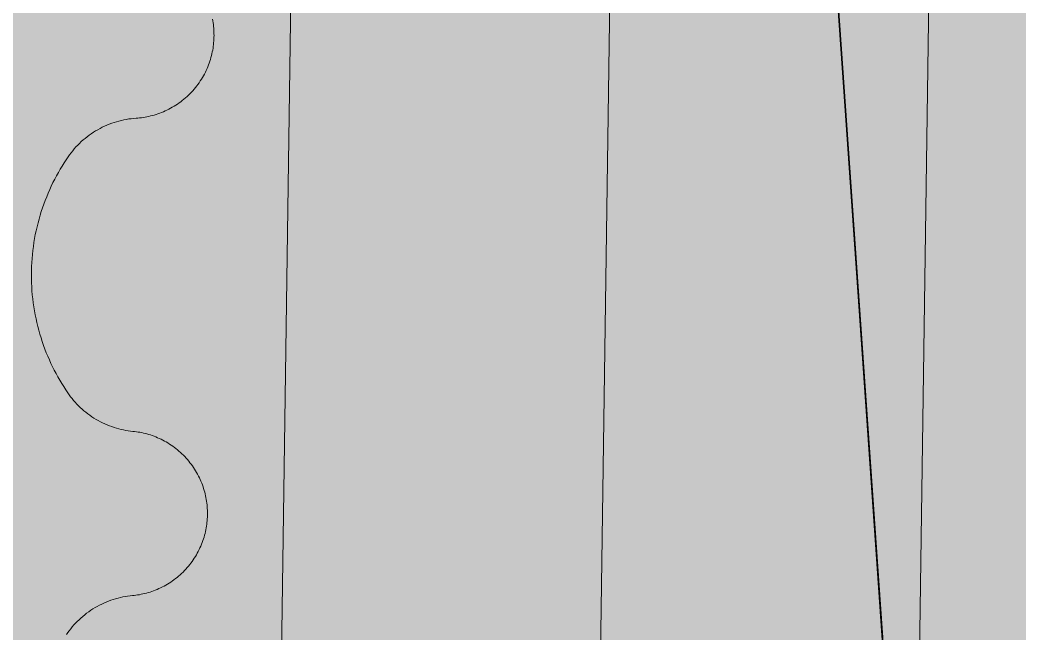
# Model space of a CAD drawing. Header units: millimetres. Extents: x 833941507 to 1669051331, y 817666127 to 1636299673.
# Drawn here: x 834547841.7 to 834547998.3, y 817982574.7 to 817982670.7 of the extents above; entities that cross this region are included whole.
import ezdxf

# ---------------------------------------------------------------- set-up
doc = ezdxf.new("R2010")
doc.units = ezdxf.units.MM
doc.header["$LTSCALE"] = 3
for name, color, linetype, lineweight in [('Hatch (LTC&CB)', 252, 'Continuous', 35), ('UAJ-22INWA', 6, 'Continuous', 35), ('UAJ-23FLOR-h', 251, 'Continuous', 9), ('UAJ-42INFI', 1, 'Continuous', 18), ('UAJ-42INFI-h', 251, 'Continuous', 9)]:
    doc.layers.add(name, color=color, linetype=linetype, lineweight=lineweight)
doc.layers.add('UAJ-00XREF', color=7, linetype='Continuous')
doc.layers.add('UAJ-22INWA-$', color=32, linetype='Continuous', plot=False)

# ---------------------------------------------------------------- blocks, each defined once
blk = doc.blocks.new('GBP-LTC-LB01')
at = {"layer": 'UAJ-23FLOR-h'}
h = blk.add_hatch(dxfattribs=at)
h.set_pattern_fill('EARTH,_O', color=256, scale=180, angle=45)
h.set_pattern_definition([(48.9989, (834576001.8, 818046085.3), (-112.727, 1612.5107), [1143, -1143]), (48.9989, (834575678.3, 818046366.6), (-112.727, 1612.5107), [1143, -1143]), (48.9989, (834575354.8, 818046647.8), (-112.727, 1612.5107), [1143, -1143]), (138.9989, (834575340.7, 818046849.3), (-1612.5107, -112.727), [1143, -1143]), (138.9989, (834575621.9, 818047172.8), (-1612.5107, -112.727), [1143, -1143]), (138.9989, (834575903.1, 818047496.3), (-1612.5107, -112.727), [1143, -1143])])
h.paths.add_polyline_path([(834572173.05, 818200349.17), (834310583.74, 818182062.08), (834331502.24, 817882831.69), (834364939.69, 817885169.23), (834473095.7, 818011283.6), (834480533.7, 818020120.4), (834485095.05, 818025709.55), (834491375.7, 818033619), (834497063.4, 818041013), (834493145.8, 818043678.7), (834512788.5, 818074029.25), (834518712.45, 818083675.25), (834526231.3, 818096325.1), (834534646.05, 818111073.05), (834545956, 818131981.3), (834557204.6, 818154198.8), (834564040, 818168496.8), (834570941.16, 818183576.43), (834578367.8, 818200696.3)])
h.paths.add_polyline_path([(834382131.31, 817956469.98), (834418268.73, 817958996.07), (834422062.41, 817963855.9), (834428403.04, 817964299.38), (834467239.2, 818010695.58), (834466445.21, 818021738.79), (834476097.72, 818035709.03), (834485267.1, 818048983.2), (834487014.89, 818051460.43), (834497268.33, 818067303.42), (834492893.38, 818129890.09), (834448056.59, 818126755.66), (834416896.58, 818105052.11), (834382061.37, 818080788.99), (834386167.45, 818022059.16), (834377588.38, 818021459.47)], flags=16)
edge = h.paths.add_edge_path(flags=16)
edge.add_line((834540292.29, 818142076.07), (834533466.32, 818141614.13))
edge.add_line((834533466.32, 818141614.13), (834523258.01, 818143862.71))
edge.add_line((834523258.01, 818143862.71), (834525896.87, 818155838.93))
edge.add_arc((834558382.43, 818267025.45), 115835.02, 237.2183981, 253.7131266, ccw=False)
edge.add_line((834495664.92, 818169638.25), (834498267.59, 818132356.98))
edge.add_line((834498267.59, 818132356.98), (834496346.42, 818130135.01))
edge.add_line((834496346.42, 818130135.01), (834492879.88, 818129892.67))
edge.add_line((834492879.88, 818129892.67), (834494229.58, 818110587.62))
edge.add_line((834494229.58, 818110587.62), (834496326.13, 818110708.38))
edge.add_line((834496326.13, 818110708.38), (834498420.21, 818080753.55))
edge.add_line((834498420.21, 818080753.55), (834498046.12, 818080727.4))
edge.add_line((834498046.12, 818080727.4), (834498254.52, 818077746.38))
edge.add_line((834498254.52, 818077746.38), (834503061.09, 818078082.4))
edge.add_line((834503061.09, 818078082.4), (834504979.52, 818081212.1))
edge.add_line((834504979.52, 818081212.1), (834509429.02, 818088470.93))
edge.add_line((834509429.02, 818088470.93), (834515217.16, 818097913.59))
edge.add_line((834515217.16, 818097913.59), (834526067.43, 818116415.54))
edge.add_line((834526067.43, 818116415.54), (834532489.2, 818127888.68))
edge.add_line((834532489.2, 818127888.68), (834534830.9, 818132146.3))
edge.add_line((834534830.9, 818132146.3), (834540292.29, 818142076.07))
h = blk.add_hatch(dxfattribs=at)
h.set_pattern_fill('EARTH,_O', color=256, scale=180, angle=45)
h.set_pattern_definition([(45.0000001, (-1082349.7, 54794.9), (-3e-06, 1616.4461018), [1143, -1143]), (45.0000001, (-1082652.8, 55098), (-3e-06, 1616.4461018), [1143, -1143]), (45.0000001, (-1082955.9, 55401.1), (-3e-06, 1616.4461018), [1143, -1143]), (135.0000001, (-1082955.9, 55603.1), (-1616.4461018, -3e-06), [1143, -1143]), (135.0000001, (-1082652.8, 55906.2), (-1616.4461018, -3e-06), [1143, -1143]), (135.0000001, (-1082349.7, 56209.3), (-1616.4461018, -3e-06), [1143, -1143])])
h.paths.add_polyline_path([(834669469.25, 818015499.17), (834651080.82, 818014213.79), (834651091.33, 818014066.03), (834669479.76, 818015351.52)], flags=16)
edge = h.paths.add_edge_path()
edge.add_arc((834611763.61, 818123015.07), 22001.28, 94.000719, 118.688683)
edge.add_line((834601201.89, 818142315.5), (834593918.34, 818141228.38))
edge.add_arc((834611768.4, 818123014.03), 25502.69, 93.997159, 134.421275, ccw=False)
edge.add_line((834609990.68, 818148454.69), (834618164.36, 818149025.84))
edge.add_line((834618164.36, 818149025.84), (834618408.29, 818145534.91))
edge.add_line((834618408.29, 818145534.91), (834616365.41, 818145392.16))
edge.add_line((834616365.41, 818145392.16), (834616609.39, 818141900.69))
edge.add_line((834616609.39, 818141900.69), (834611621.55, 818141552.15))
edge.add_line((834611621.55, 818141552.15), (834611377.61, 818145043.07))
edge.add_line((834611377.61, 818145043.07), (834610228.61, 818144962.74))
h.paths.add_polyline_path([(834673232.94, 818197365.88), (834607546.49, 818192773.89), (834599172.5, 818174435.3), (834588349.1, 818152374.5), (834578621.55, 818133890.65), (834568418.3, 818115665.3), (834556456.7, 818095618.3), (834546606.4, 818080041.6), (834532219.3, 818058623.75), (834523692.15, 818046595.75), (834515683.5, 818035708.5), (834508244.2, 818025929.9), (834500656.3, 818016266.1), (834489786.8, 818002934.1), (834483448.3, 817995421.3), (834478637.6, 817989841.7), (834458453.75, 817967379.3), (834441506.5, 817949096.36), (834383075.75, 817886437.08), (834482026.69, 817893354.51), (834551919.04, 817920008.6), (834634905.13, 817930637.13), (834634023, 817939309.35), (834633770.07, 817941795.89), (834633577.69, 817943687.02), (834508697.04, 817930983.61), (834507053.46, 817930191.44), (834506409.46, 817939426.96), (834507656.94, 817945566.73), (834503417.08, 818006767.03), (834503064.37, 818011762.67), (834514052.91, 818025791.94), (834520784.65, 818034889.35), (834526318.86, 818042436.94), (834532381.69, 818050705.63), (834536345.72, 818056472.68), (834542258.41, 818065225.62), (834550405.86, 818077286.91), (834561579, 818095001.96), (834574522.66, 818117080.03), (834587768.88, 818140310.21), (834609774.13, 818143594.98), (834610001.97, 818140335.89), (834634252.54, 818142031.47), (834636806.9, 818105492.47), (834642791.48, 818105913.75), (834646278.56, 818056032.58), (834640293.17, 818055614.16), (834643382.34, 818011424.91), (834641138.41, 818011267.96), (834645775.78, 817944927.87), (834639048.36, 817944243.52), (834640362.12, 817931328.11), (834651070.39, 817932706.91), (834650587.67, 817936476.13), (834685105.74, 817940896.86), (834685588.46, 817937127.64), (834691373.79, 817937868.57)])
blk = doc.blocks.new('*U1041')
at = {"layer": 'UAJ-22INWA'}
blk.add_line((200, 393.05), (200, -251.21), dxfattribs=at)
at = {"layer": 'UAJ-22INWA-$'}
blk.add_lwpolyline([(0, -251.21), (0, 393.05), (200, 393.05), (200, -251.21)], close=True, dxfattribs=at)
blk = doc.blocks.new('GBP-STR-B01-L2')
at = {"layer": 'UAJ-22INWA', "rotation": 183.9989084570433}
blk.add_blockref('*U1041', (834548162.6, 817982784.57), dxfattribs=at)
blk = doc.blocks.new('inf_010')
at = {"layer": 'UAJ-42INFI'}
for p, q in [((889560106.17, 757791935.58, 0), (889560106.2, 757791935.29, 0)), ((889560106.2, 757791935.29, 0), (889560106.23, 757791934.99, 0)), ((889560106.23, 757791934.99, 0), (889560106.25, 757791934.7, 0)), ((889560106.25, 757791933.27, 0), (889560106.24, 757791932.99, 0)), ((889560106.25, 757791934.7, 0), (889560106.26, 757791934.41, 0)), ((889560106.26, 757791933.55, 0), (889560106.25, 757791933.27, 0)), ((889560106.26, 757791934.41, 0), (889560106.27, 757791934.12, 0)), ((889560106.27, 757791933.84, 0), (889560106.26, 757791933.55, 0)), ((889560106.27, 757791934.12, 0), (889560106.27, 757791933.84, 0)), ((889560106.1, 757791931.87, 0), (889560106.05, 757791931.59, 0)), ((889560106.15, 757791932.15, 0), (889560106.1, 757791931.87, 0)), ((889560106.18, 757791932.43, 0), (889560106.15, 757791932.15, 0)), ((889560106.21, 757791932.71, 0), (889560106.18, 757791932.43, 0)), ((889560106.24, 757791932.99, 0), (889560106.21, 757791932.71, 0)), ((889560105.71, 757791930.15, 0), (889560105.62, 757791929.87, 0)), ((889560105.79, 757791930.44, 0), (889560105.71, 757791930.15, 0)), ((889560105.87, 757791930.73, 0), (889560105.79, 757791930.44, 0)), ((889560105.94, 757791931.01, 0), (889560105.87, 757791930.73, 0)), ((889560106, 757791931.3, 0), (889560105.94, 757791931.01, 0)), ((889560106.05, 757791931.59, 0), (889560106, 757791931.3, 0)), ((889560105.18, 757791928.73, 0), (889560105.06, 757791928.45, 0)), ((889560105.3, 757791929.01, 0), (889560105.18, 757791928.73, 0)), ((889560105.41, 757791929.3, 0), (889560105.3, 757791929.01, 0)), ((889560105.52, 757791929.58, 0), (889560105.41, 757791929.3, 0)), ((889560105.62, 757791929.87, 0), (889560105.52, 757791929.58, 0)), ((889560104.31, 757791927.07, 0), (889560104.14, 757791926.81, 0)), ((889560104.48, 757791927.34, 0), (889560104.31, 757791927.07, 0)), ((889560104.63, 757791927.61, 0), (889560104.48, 757791927.34, 0)), ((889560104.78, 757791927.89, 0), (889560104.63, 757791927.61, 0)), ((889560104.92, 757791928.17, 0), (889560104.78, 757791927.89, 0)), ((889560105.06, 757791928.45, 0), (889560104.92, 757791928.17, 0)), ((889560103.19, 757791925.53, 0), (889560102.98, 757791925.29, 0)), ((889560103.39, 757791925.77, 0), (889560103.19, 757791925.53, 0)), ((889560103.59, 757791926.03, 0), (889560103.39, 757791925.77, 0)), ((889560103.78, 757791926.28, 0), (889560103.59, 757791926.03, 0)), ((889560103.97, 757791926.54, 0), (889560103.78, 757791926.28, 0)), ((889560104.14, 757791926.81, 0), (889560103.97, 757791926.54, 0)), ((889560101.6, 757791923.94, 0), (889560101.35, 757791923.74, 0)), ((889560101.84, 757791924.15, 0), (889560101.6, 757791923.94, 0)), ((889560102.08, 757791924.37, 0), (889560101.84, 757791924.15, 0)), ((889560102.31, 757791924.59, 0), (889560102.08, 757791924.37, 0)), ((889560102.54, 757791924.82, 0), (889560102.31, 757791924.59, 0)), ((889560102.76, 757791925.05, 0), (889560102.54, 757791924.82, 0)), ((889560102.98, 757791925.29, 0), (889560102.76, 757791925.05, 0)), ((889560099.21, 757791922.36, 0), (889560098.93, 757791922.22, 0)), ((889560099.49, 757791922.51, 0), (889560099.21, 757791922.36, 0)), ((889560099.76, 757791922.66, 0), (889560099.49, 757791922.51, 0)), ((889560100.04, 757791922.82, 0), (889560099.76, 757791922.66, 0)), ((889560100.31, 757791922.99, 0), (889560100.04, 757791922.82, 0)), ((889560100.57, 757791923.17, 0), (889560100.31, 757791922.99, 0)), ((889560100.84, 757791923.35, 0), (889560100.57, 757791923.17, 0)), ((889560101.09, 757791923.54, 0), (889560100.84, 757791923.35, 0)), ((889560101.35, 757791923.74, 0), (889560101.09, 757791923.54, 0)), ((889560090.83, 757791920.73, 0), (889560090.44, 757791920.66, 0)), ((889560091.22, 757791920.79, 0), (889560090.83, 757791920.73, 0)), ((889560091.61, 757791920.83, 0), (889560091.22, 757791920.79, 0)), ((889560092, 757791920.87, 0), (889560091.61, 757791920.83, 0)), ((889560092.38, 757791920.89, 0), (889560092, 757791920.87, 0)), ((889560092.77, 757791920.91, 0), (889560092.38, 757791920.89, 0)), ((889560093.15, 757791920.91, 0), (889560092.77, 757791920.91, 0)), ((889560093.43, 757791920.91, 0), (889560093.15, 757791920.91, 0)), ((889560093.71, 757791920.92, 0), (889560093.43, 757791920.91, 0)), ((889560094, 757791920.93, 0), (889560093.71, 757791920.92, 0)), ((889560094.28, 757791920.95, 0), (889560094, 757791920.93, 0)), ((889560094.57, 757791920.98, 0), (889560094.28, 757791920.95, 0)), ((889560094.86, 757791921.01, 0), (889560094.57, 757791920.98, 0)), ((889560095.15, 757791921.05, 0), (889560094.86, 757791921.01, 0)), ((889560095.44, 757791921.1, 0), (889560095.15, 757791921.05, 0)), ((889560095.73, 757791921.15, 0), (889560095.44, 757791921.1, 0)), ((889560096.02, 757791921.21, 0), (889560095.73, 757791921.15, 0)), ((889560096.32, 757791921.28, 0), (889560096.02, 757791921.21, 0)), ((889560096.61, 757791921.35, 0), (889560096.32, 757791921.28, 0)), ((889560096.9, 757791921.43, 0), (889560096.61, 757791921.35, 0)), ((889560097.19, 757791921.52, 0), (889560096.9, 757791921.43, 0)), ((889560097.49, 757791921.62, 0), (889560097.19, 757791921.52, 0)), ((889560097.78, 757791921.73, 0), (889560097.49, 757791921.62, 0)), ((889560098.07, 757791921.84, 0), (889560097.78, 757791921.73, 0)), ((889560098.36, 757791921.96, 0), (889560098.07, 757791921.84, 0)), ((889560098.64, 757791922.08, 0), (889560098.36, 757791921.96, 0)), ((889560098.93, 757791922.22, 0), (889560098.64, 757791922.08, 0)), ((889560086.32, 757791919.18, 0), (889560085.97, 757791918.98, 0)), ((889560086.67, 757791919.36, 0), (889560086.32, 757791919.18, 0)), ((889560087.03, 757791919.54, 0), (889560086.67, 757791919.36, 0)), ((889560087.4, 757791919.71, 0), (889560087.03, 757791919.54, 0)), ((889560087.77, 757791919.87, 0), (889560087.4, 757791919.71, 0)), ((889560088.14, 757791920.02, 0), (889560087.77, 757791919.87, 0)), ((889560088.52, 757791920.15, 0), (889560088.14, 757791920.02, 0)), ((889560088.9, 757791920.28, 0), (889560088.52, 757791920.15, 0)), ((889560089.28, 757791920.39, 0), (889560088.9, 757791920.28, 0)), ((889560089.67, 757791920.49, 0), (889560089.28, 757791920.39, 0)), ((889560090.05, 757791920.58, 0), (889560089.67, 757791920.49, 0)), ((889560090.44, 757791920.66, 0), (889560090.05, 757791920.58, 0)), ((889560084.02, 757791917.59, 0), (889560083.72, 757791917.33, 0)), ((889560084.32, 757791917.85, 0), (889560084.02, 757791917.59, 0)), ((889560084.64, 757791918.09, 0), (889560084.32, 757791917.85, 0)), ((889560084.96, 757791918.32, 0), (889560084.64, 757791918.09, 0)), ((889560085.29, 757791918.55, 0), (889560084.96, 757791918.32, 0)), ((889560085.62, 757791918.77, 0), (889560085.29, 757791918.55, 0)), ((889560085.97, 757791918.98, 0), (889560085.62, 757791918.77, 0)), ((889560082.62, 757791916.23, 0), (889560082.36, 757791915.94, 0)), ((889560082.88, 757791916.51, 0), (889560082.62, 757791916.23, 0)), ((889560083.15, 757791916.79, 0), (889560082.88, 757791916.51, 0)), ((889560083.43, 757791917.07, 0), (889560083.15, 757791916.79, 0)), ((889560083.72, 757791917.33, 0), (889560083.43, 757791917.07, 0)), ((889560081.41, 757791914.72, 0), (889560081.07, 757791914.25, 0)), ((889560081.76, 757791915.19, 0), (889560081.41, 757791914.72, 0)), ((889560082.12, 757791915.64, 0), (889560081.76, 757791915.19, 0)), ((889560082.36, 757791915.94, 0), (889560082.12, 757791915.64, 0)), ((889560080.4, 757791913.27, 0), (889560080.07, 757791912.77, 0)), ((889560080.73, 757791913.76, 0), (889560080.4, 757791913.27, 0)), ((889560081.07, 757791914.25, 0), (889560080.73, 757791913.76, 0)), ((889560079.45, 757791911.75, 0), (889560079.15, 757791911.23, 0)), ((889560079.76, 757791912.27, 0), (889560079.45, 757791911.75, 0)), ((889560080.07, 757791912.77, 0), (889560079.76, 757791912.27, 0)), ((889560078.58, 757791910.16, 0), (889560078.31, 757791909.62, 0)), ((889560078.86, 757791910.7, 0), (889560078.58, 757791910.16, 0)), ((889560079.15, 757791911.23, 0), (889560078.86, 757791910.7, 0)), ((889560077.79, 757791908.5, 0), (889560077.54, 757791907.94, 0)), ((889560078.04, 757791909.06, 0), (889560077.79, 757791908.5, 0)), ((889560078.31, 757791909.62, 0), (889560078.04, 757791909.06, 0)), ((889560077.09, 757791906.79, 0), (889560076.87, 757791906.21, 0)), ((889560077.31, 757791907.37, 0), (889560077.09, 757791906.79, 0)), ((889560077.54, 757791907.94, 0), (889560077.31, 757791907.37, 0)), ((889560076.67, 757791905.62, 0), (889560076.48, 757791905.02, 0)), ((889560076.87, 757791906.21, 0), (889560076.67, 757791905.62, 0)), ((889560076.12, 757791903.82, 0), (889560075.97, 757791903.21, 0)), ((889560076.29, 757791904.42, 0), (889560076.12, 757791903.82, 0)), ((889560076.48, 757791905.02, 0), (889560076.29, 757791904.42, 0)), ((889560075.68, 757791901.98, 0), (889560075.56, 757791901.36, 0)), ((889560075.82, 757791902.6, 0), (889560075.68, 757791901.98, 0)), ((889560075.97, 757791903.21, 0), (889560075.82, 757791902.6, 0)), ((889560075.45, 757791900.74, 0), (889560075.35, 757791900.12, 0)), ((889560075.56, 757791901.36, 0), (889560075.45, 757791900.74, 0)), ((889560075.18, 757791898.86, 0), (889560075.12, 757791898.23, 0)), ((889560075.26, 757791899.49, 0), (889560075.18, 757791898.86, 0)), ((889560075.35, 757791900.12, 0), (889560075.26, 757791899.49, 0)), ((889560075.07, 757791897.6, 0), (889560075.03, 757791896.97, 0)), ((889560075.12, 757791898.23, 0), (889560075.07, 757791897.6, 0)), ((889560074.99, 757791895.7, 0), (889560074.98, 757791895.07, 0)), ((889560075, 757791896.33, 0), (889560074.99, 757791895.7, 0)), ((889560075.03, 757791896.97, 0), (889560075, 757791896.33, 0)), ((889560074.98, 757791895.07, 0), (889560074.99, 757791894.43, 0)), ((889560074.99, 757791894.43, 0), (889560075.01, 757791893.8, 0)), ((889560075.01, 757791893.8, 0), (889560075.05, 757791893.17, 0)), ((889560075.05, 757791893.17, 0), (889560075.1, 757791892.54, 0)), ((889560075.1, 757791892.54, 0), (889560075.15, 757791891.92, 0)), ((889560075.15, 757791891.92, 0), (889560075.22, 757791891.29, 0)), ((889560075.22, 757791891.29, 0), (889560075.31, 757791890.67, 0)), ((889560075.31, 757791890.67, 0), (889560075.4, 757791890.05, 0)), ((889560075.4, 757791890.05, 0), (889560075.5, 757791889.44, 0)), ((889560075.5, 757791889.44, 0), (889560075.62, 757791888.82, 0)), ((889560075.62, 757791888.82, 0), (889560075.75, 757791888.21, 0)), ((889560075.75, 757791888.21, 0), (889560075.89, 757791887.61, 0)), ((889560075.89, 757791887.61, 0), (889560076.04, 757791887.01, 0)), ((889560076.04, 757791887.01, 0), (889560076.2, 757791886.42, 0)), ((889560076.2, 757791886.42, 0), (889560076.37, 757791885.83, 0)), ((889560076.37, 757791885.83, 0), (889560076.55, 757791885.24, 0)), ((889560076.55, 757791885.24, 0), (889560076.75, 757791884.66, 0)), ((889560076.75, 757791884.66, 0), (889560076.95, 757791884.09, 0)), ((889560076.95, 757791884.09, 0), (889560077.16, 757791883.52, 0)), ((889560077.16, 757791883.52, 0), (889560077.38, 757791882.96, 0)), ((889560077.38, 757791882.96, 0), (889560077.61, 757791882.41, 0)), ((889560077.61, 757791882.41, 0), (889560077.85, 757791881.86, 0)), ((889560077.85, 757791881.86, 0), (889560078.1, 757791881.32, 0)), ((889560078.1, 757791881.32, 0), (889560078.36, 757791880.79, 0)), ((889560078.36, 757791880.79, 0), (889560078.62, 757791880.26, 0)), ((889560078.62, 757791880.26, 0), (889560078.9, 757791879.75, 0)), ((889560078.9, 757791879.75, 0), (889560079.18, 757791879.24, 0)), ((889560079.18, 757791879.24, 0), (889560079.47, 757791878.73, 0)), ((889560079.47, 757791878.73, 0), (889560079.66, 757791878.41, 0)), ((889560079.66, 757791878.41, 0), (889560079.86, 757791878.1, 0)), ((889560079.86, 757791878.1, 0), (889560080.07, 757791877.79, 0)), ((889560080.07, 757791877.79, 0), (889560080.29, 757791877.48, 0)), ((889560080.29, 757791877.48, 0), (889560080.52, 757791877.18, 0)), ((889560080.52, 757791877.18, 0), (889560080.76, 757791876.88, 0)), ((889560080.76, 757791876.88, 0), (889560081.01, 757791876.59, 0)), ((889560081.01, 757791876.59, 0), (889560081.26, 757791876.31, 0)), ((889560081.26, 757791876.31, 0), (889560081.53, 757791876.03, 0)), ((889560081.53, 757791876.03, 0), (889560081.8, 757791875.76, 0)), ((889560081.8, 757791875.76, 0), (889560082.08, 757791875.49, 0)), ((889560082.08, 757791875.49, 0), (889560082.37, 757791875.23, 0)), ((889560082.37, 757791875.23, 0), (889560082.67, 757791874.98, 0)), ((889560082.67, 757791874.98, 0), (889560082.97, 757791874.74, 0)), ((889560082.97, 757791874.74, 0), (889560083.28, 757791874.51, 0)), ((889560083.28, 757791874.51, 0), (889560083.6, 757791874.28, 0)), ((889560083.6, 757791874.28, 0), (889560083.93, 757791874.07, 0)), ((889560083.93, 757791874.07, 0), (889560084.25, 757791873.86, 0)), ((889560084.25, 757791873.86, 0), (889560084.59, 757791873.66, 0)), ((889560084.59, 757791873.66, 0), (889560084.93, 757791873.47, 0)), ((889560084.93, 757791873.47, 0), (889560085.27, 757791873.29, 0)), ((889560085.27, 757791873.29, 0), (889560085.62, 757791873.13, 0)), ((889560085.62, 757791873.13, 0), (889560085.97, 757791872.97, 0)), ((889560085.97, 757791872.97, 0), (889560086.33, 757791872.82, 0)), ((889560086.33, 757791872.82, 0), (889560086.68, 757791872.68, 0)), ((889560086.68, 757791872.68, 0), (889560087.04, 757791872.55, 0)), ((889560087.04, 757791872.55, 0), (889560087.41, 757791872.44, 0)), ((889560087.41, 757791872.44, 0), (889560087.77, 757791872.33, 0)), ((889560087.77, 757791872.33, 0), (889560088.14, 757791872.23, 0)), ((889560088.14, 757791872.23, 0), (889560088.5, 757791872.15, 0)), ((889560088.5, 757791872.15, 0), (889560088.87, 757791872.07, 0)), ((889560088.87, 757791872.07, 0), (889560089.23, 757791872, 0)), ((889560089.23, 757791872, 0), (889560089.5, 757791871.95, 0)), ((889560089.5, 757791871.95, 0), (889560089.77, 757791871.9, 0)), ((889560089.77, 757791871.9, 0), (889560090.04, 757791871.84, 0)), ((889560090.04, 757791871.84, 0), (889560090.31, 757791871.77, 0)), ((889560090.31, 757791871.77, 0), (889560090.59, 757791871.7, 0)), ((889560090.59, 757791871.7, 0), (889560090.86, 757791871.62, 0)), ((889560090.86, 757791871.62, 0), (889560091.13, 757791871.54, 0)), ((889560091.13, 757791871.54, 0), (889560091.4, 757791871.44, 0)), ((889560091.4, 757791871.44, 0), (889560091.67, 757791871.34, 0)), ((889560091.67, 757791871.34, 0), (889560091.95, 757791871.24, 0)), ((889560091.95, 757791871.24, 0), (889560092.22, 757791871.12, 0)), ((889560092.22, 757791871.12, 0), (889560092.49, 757791871, 0)), ((889560092.49, 757791871, 0), (889560092.75, 757791870.88, 0)), ((889560092.75, 757791870.88, 0), (889560093.02, 757791870.74, 0)), ((889560093.02, 757791870.74, 0), (889560093.28, 757791870.6, 0)), ((889560093.28, 757791870.6, 0), (889560093.55, 757791870.46, 0)), ((889560093.55, 757791870.46, 0), (889560093.81, 757791870.3, 0)), ((889560093.81, 757791870.3, 0), (889560094.06, 757791870.14, 0)), ((889560094.06, 757791870.14, 0), (889560094.32, 757791869.98, 0)), ((889560094.32, 757791869.98, 0), (889560094.57, 757791869.8, 0)), ((889560094.57, 757791869.8, 0), (889560094.82, 757791869.62, 0)), ((889560094.82, 757791869.62, 0), (889560095.06, 757791869.43, 0)), ((889560095.06, 757791869.43, 0), (889560095.3, 757791869.24, 0)), ((889560095.3, 757791869.24, 0), (889560095.54, 757791869.04, 0)), ((889560095.54, 757791869.04, 0), (889560095.77, 757791868.84, 0)), ((889560095.77, 757791868.84, 0), (889560096, 757791868.63, 0)), ((889560096, 757791868.63, 0), (889560096.22, 757791868.41, 0)), ((889560096.22, 757791868.41, 0), (889560096.44, 757791868.18, 0)), ((889560096.44, 757791868.18, 0), (889560096.66, 757791867.96, 0)), ((889560096.66, 757791867.96, 0), (889560096.86, 757791867.72, 0)), ((889560096.86, 757791867.72, 0), (889560097.06, 757791867.48, 0)), ((889560097.06, 757791867.48, 0), (889560097.26, 757791867.24, 0)), ((889560097.26, 757791867.24, 0), (889560097.45, 757791866.99, 0)), ((889560097.45, 757791866.99, 0), (889560097.64, 757791866.74, 0)), ((889560097.64, 757791866.74, 0), (889560097.81, 757791866.48, 0)), ((889560097.81, 757791866.48, 0), (889560097.98, 757791866.22, 0)), ((889560097.98, 757791866.22, 0), (889560098.15, 757791865.96, 0)), ((889560098.15, 757791865.96, 0), (889560098.31, 757791865.69, 0)), ((889560098.31, 757791865.69, 0), (889560098.46, 757791865.42, 0)), ((889560098.46, 757791865.42, 0), (889560098.6, 757791865.14, 0)), ((889560098.6, 757791865.14, 0), (889560098.74, 757791864.87, 0)), ((889560098.74, 757791864.87, 0), (889560098.87, 757791864.59, 0)), ((889560098.87, 757791864.59, 0), (889560099, 757791864.3, 0)), ((889560099, 757791864.3, 0), (889560099.11, 757791864.02, 0)), ((889560099.11, 757791864.02, 0), (889560099.22, 757791863.73, 0)), ((889560099.22, 757791863.73, 0), (889560099.32, 757791863.45, 0)), ((889560099.32, 757791863.45, 0), (889560099.42, 757791863.16, 0)), ((889560099.42, 757791863.16, 0), (889560099.51, 757791862.87, 0)), ((889560099.51, 757791862.87, 0), (889560099.59, 757791862.58, 0)), ((889560099.59, 757791862.58, 0), (889560099.66, 757791862.29, 0)), ((889560099.66, 757791862.29, 0), (889560099.73, 757791862, 0)), ((889560099.73, 757791862, 0), (889560099.79, 757791861.71, 0)), ((889560099.79, 757791861.71, 0), (889560099.84, 757791861.42, 0)), ((889560099.84, 757791861.42, 0), (889560099.89, 757791861.13, 0)), ((889560099.89, 757791861.13, 0), (889560099.92, 757791860.84, 0)), ((889560099.92, 757791860.84, 0), (889560099.96, 757791860.55, 0)), ((889560099.96, 757791860.55, 0), (889560099.98, 757791860.27, 0)), ((889560099.98, 757791860.27, 0), (889560100, 757791859.98, 0)), ((889560100, 757791859.98, 0), (889560100.02, 757791859.7, 0)), ((889560100.02, 757791859.7, 0), (889560100.02, 757791859.42, 0)), ((889560099.99, 757791858.31, 0), (889560099.97, 757791858.04, 0)), ((889560100.01, 757791858.59, 0), (889560099.99, 757791858.31, 0)), ((889560100.02, 757791858.86, 0), (889560100.01, 757791858.59, 0)), ((889560100.02, 757791859.42, 0), (889560100.02, 757791859.14, 0)), ((889560100.02, 757791859.14, 0), (889560100.02, 757791858.86, 0)), ((889560099.76, 757791856.66, 0), (889560099.7, 757791856.38, 0)), ((889560099.81, 757791856.94, 0), (889560099.76, 757791856.66, 0)), ((889560099.86, 757791857.22, 0), (889560099.81, 757791856.94, 0)), ((889560099.9, 757791857.49, 0), (889560099.86, 757791857.22, 0)), ((889560099.94, 757791857.77, 0), (889560099.9, 757791857.49, 0)), ((889560099.97, 757791858.04, 0), (889560099.94, 757791857.77, 0)), ((889560099.3, 757791854.98, 0), (889560099.2, 757791854.7, 0)), ((889560099.39, 757791855.26, 0), (889560099.3, 757791854.98, 0)), ((889560099.48, 757791855.54, 0), (889560099.39, 757791855.26, 0)), ((889560099.56, 757791855.82, 0), (889560099.48, 757791855.54, 0)), ((889560099.63, 757791856.1, 0), (889560099.56, 757791855.82, 0)), ((889560099.7, 757791856.38, 0), (889560099.63, 757791856.1, 0)), ((889560098.72, 757791853.6, 0), (889560098.59, 757791853.33, 0)), ((889560098.85, 757791853.88, 0), (889560098.72, 757791853.6, 0)), ((889560098.97, 757791854.15, 0), (889560098.85, 757791853.88, 0)), ((889560099.09, 757791854.43, 0), (889560098.97, 757791854.15, 0)), ((889560099.2, 757791854.7, 0), (889560099.09, 757791854.43, 0)), ((889560097.8, 757791852.01, 0), (889560097.63, 757791851.76, 0)), ((889560097.97, 757791852.27, 0), (889560097.8, 757791852.01, 0)), ((889560098.14, 757791852.53, 0), (889560097.97, 757791852.27, 0)), ((889560098.29, 757791852.8, 0), (889560098.14, 757791852.53, 0)), ((889560098.44, 757791853.06, 0), (889560098.29, 757791852.8, 0)), ((889560098.59, 757791853.33, 0), (889560098.44, 757791853.06, 0)), ((889560096.44, 757791850.32, 0), (889560096.22, 757791850.1, 0)), ((889560096.65, 757791850.55, 0), (889560096.44, 757791850.32, 0)), ((889560096.86, 757791850.78, 0), (889560096.65, 757791850.55, 0)), ((889560097.06, 757791851.02, 0), (889560096.86, 757791850.78, 0)), ((889560097.25, 757791851.26, 0), (889560097.06, 757791851.02, 0)), ((889560097.44, 757791851.51, 0), (889560097.25, 757791851.26, 0)), ((889560097.63, 757791851.76, 0), (889560097.44, 757791851.51, 0)), ((889560094.55, 757791848.69, 0), (889560094.29, 757791848.52, 0)), ((889560094.8, 757791848.87, 0), (889560094.55, 757791848.69, 0)), ((889560095.05, 757791849.06, 0), (889560094.8, 757791848.87, 0)), ((889560095.29, 757791849.26, 0), (889560095.05, 757791849.06, 0)), ((889560095.53, 757791849.46, 0), (889560095.29, 757791849.26, 0)), ((889560095.76, 757791849.67, 0), (889560095.53, 757791849.46, 0)), ((889560095.99, 757791849.88, 0), (889560095.76, 757791849.67, 0)), ((889560096.22, 757791850.1, 0), (889560095.99, 757791849.88, 0)), ((889560091.57, 757791847.13, 0), (889560091.29, 757791847.03, 0)), ((889560091.85, 757791847.24, 0), (889560091.57, 757791847.13, 0)), ((889560092.13, 757791847.35, 0), (889560091.85, 757791847.24, 0)), ((889560092.41, 757791847.47, 0), (889560092.13, 757791847.35, 0)), ((889560092.68, 757791847.6, 0), (889560092.41, 757791847.47, 0)), ((889560092.96, 757791847.74, 0), (889560092.68, 757791847.6, 0)), ((889560093.23, 757791847.88, 0), (889560092.96, 757791847.74, 0)), ((889560093.5, 757791848.03, 0), (889560093.23, 757791847.88, 0)), ((889560093.77, 757791848.18, 0), (889560093.5, 757791848.03, 0)), ((889560094.03, 757791848.35, 0), (889560093.77, 757791848.18, 0)), ((889560094.29, 757791848.52, 0), (889560094.03, 757791848.35, 0)), ((889560083.2, 757791845.61, 0), (889560082.83, 757791845.48, 0)), ((889560083.57, 757791845.73, 0), (889560083.2, 757791845.61, 0)), ((889560083.95, 757791845.84, 0), (889560083.57, 757791845.73, 0)), ((889560084.32, 757791845.94, 0), (889560083.95, 757791845.84, 0)), ((889560084.7, 757791846.02, 0), (889560084.32, 757791845.94, 0)), ((889560085.08, 757791846.1, 0), (889560084.7, 757791846.02, 0)), ((889560085.46, 757791846.17, 0), (889560085.08, 757791846.1, 0)), ((889560085.84, 757791846.22, 0), (889560085.46, 757791846.17, 0)), ((889560086.22, 757791846.26, 0), (889560085.84, 757791846.22, 0)), ((889560086.6, 757791846.3, 0), (889560086.22, 757791846.26, 0)), ((889560086.98, 757791846.32, 0), (889560086.6, 757791846.3, 0)), ((889560087.36, 757791846.33, 0), (889560086.98, 757791846.32, 0)), ((889560087.63, 757791846.34, 0), (889560087.36, 757791846.33, 0)), ((889560087.91, 757791846.36, 0), (889560087.63, 757791846.34, 0)), ((889560088.18, 757791846.38, 0), (889560087.91, 757791846.36, 0)), ((889560088.46, 757791846.4, 0), (889560088.18, 757791846.38, 0)), ((889560088.74, 757791846.44, 0), (889560088.46, 757791846.4, 0)), ((889560089.02, 757791846.47, 0), (889560088.74, 757791846.44, 0)), ((889560089.3, 757791846.52, 0), (889560089.02, 757791846.47, 0)), ((889560089.59, 757791846.57, 0), (889560089.3, 757791846.52, 0)), ((889560089.87, 757791846.63, 0), (889560089.59, 757791846.57, 0)), ((889560090.15, 757791846.7, 0), (889560089.87, 757791846.63, 0)), ((889560090.44, 757791846.77, 0), (889560090.15, 757791846.7, 0)), ((889560090.72, 757791846.85, 0), (889560090.44, 757791846.77, 0)), ((889560091, 757791846.94, 0), (889560090.72, 757791846.85, 0)), ((889560091.29, 757791847.03, 0), (889560091, 757791846.94, 0)), ((889560080.01, 757791844.08, 0), (889560079.69, 757791843.86, 0)), ((889560080.35, 757791844.29, 0), (889560080.01, 757791844.08, 0)), ((889560080.68, 757791844.49, 0), (889560080.35, 757791844.29, 0)), ((889560081.03, 757791844.68, 0), (889560080.68, 757791844.49, 0)), ((889560081.38, 757791844.86, 0), (889560081.03, 757791844.68, 0)), ((889560081.74, 757791845.03, 0), (889560081.38, 757791844.86, 0)), ((889560082.1, 757791845.19, 0), (889560081.74, 757791845.03, 0)), ((889560082.46, 757791845.34, 0), (889560082.1, 757791845.19, 0)), ((889560082.83, 757791845.48, 0), (889560082.46, 757791845.34, 0)), ((889560078.16, 757791842.64, 0), (889560077.88, 757791842.38, 0)), ((889560078.45, 757791842.9, 0), (889560078.16, 757791842.64, 0)), ((889560078.75, 757791843.15, 0), (889560078.45, 757791842.9, 0)), ((889560079.05, 757791843.39, 0), (889560078.75, 757791843.15, 0)), ((889560079.37, 757791843.63, 0), (889560079.05, 757791843.39, 0)), ((889560079.69, 757791843.86, 0), (889560079.37, 757791843.63, 0)), ((889560076.85, 757791841.26, 0), (889560076.61, 757791840.96, 0)), ((889560077.09, 757791841.54, 0), (889560076.85, 757791841.26, 0)), ((889560077.35, 757791841.83, 0), (889560077.09, 757791841.54, 0)), ((889560077.61, 757791842.1, 0), (889560077.35, 757791841.83, 0)), ((889560077.88, 757791842.38, 0), (889560077.61, 757791842.1, 0))]:
    blk.add_line(p, q, dxfattribs=at)
blk = doc.blocks.new('3A35X-MADL-P-LT-B01-0')
at = {"layer": 'UAJ-42INFI'}
for p, q in [((834547881.94, 817982525.32), (834547889.79, 817983072.18)), ((834547931.93, 817982524.6), (834547939.78, 817983071.46))]:
    blk.add_line(p, q, dxfattribs=at)
at = {"layer": 'UAJ-42INFI-h'}
blk.add_line((834547981.93, 817982523.89), (834547989.78, 817983070.74), dxfattribs=at)
at = {"rotation": 3.998908525164564}
blk.add_blockref('inf_010', (-0.01, 0.01), dxfattribs=at)

msp = doc.modelspace()

# ---------------------------------------------------------------- hatches: boundary and pattern name
at = {"layer": 'Hatch (LTC&CB)'}
h = msp.add_hatch(dxfattribs=at)
h.set_pattern_fill('ANSI38', color=256, scale=100)
h.set_pattern_definition([(318.99984, (834479093.73, 818230174.15), (208.29942, 239.6197), []), (48.99984, (834479093.73, 818230174.15), (176.97914, 687.53882), [793.75, -476.25])])
edge = h.paths.add_edge_path()
edge.add_line((834601196.19, 818142314.52), (834603754.26, 818142696.37))
edge.add_line((834603754.26, 818142696.37), (834603901.9, 818141707.33))
edge.add_line((834603901.9, 818141707.33), (834603810.47, 818141693.69))
edge.add_arc((834611763.29, 818123016.36), 20300, 113.064358, 141.357581)
edge.add_line((834595907.81, 818135692.86), (834595395.45, 818135656.86))
edge.add_line((834595395.45, 818135656.86), (834583111.72, 818114341.03))
edge.add_line((834583111.72, 818114341.03), (834578121.58, 818106513.89))
edge.add_line((834578121.58, 818106513.89), (834575731.65, 818102809.5))
edge.add_line((834575731.65, 818102809.5), (834574387.45, 818100725.98))
edge.add_line((834574387.45, 818100725.98), (834573113.98, 818098752.1))
edge.add_line((834573113.98, 818098752.1), (834573145.25, 818098730.65))
edge.add_line((834573145.25, 818098730.65), (834569989.11, 818093770.2))
edge.add_line((834569989.11, 818093770.2), (834566535, 818088385.68))
edge.add_line((834566535, 818088385.68), (834566514.09, 818088398.3))
edge.add_line((834566514.09, 818088398.3), (834558743.61, 818076256.63))
edge.add_line((834558743.61, 818076256.63), (834557653.4, 818074495.71))
edge.add_line((834557653.4, 818074495.71), (834553498.92, 818068288.56))
edge.add_line((834553498.92, 818068288.56), (834548580.86, 818060932.13))
edge.add_line((834548580.86, 818060932.13), (834544328.26, 818054726.34))
edge.add_line((834544328.26, 818054726.34), (834544332.15, 818054704.66))
edge.add_line((834544332.15, 818054704.66), (834540324.6, 818048716.69))
edge.add_line((834540324.6, 818048716.69), (834541041.32, 818048232.54))
edge.add_line((834541041.32, 818048232.54), (834540089.73, 818046823.83))
edge.add_line((834540089.73, 818046823.83), (834539737.55, 818047061.73))
edge.add_line((834539737.55, 818047061.73), (834533115.75, 818038377.74))
edge.add_line((834533115.75, 818038377.74), (834515220.96, 818015146.63))
edge.add_arc((834538026.01, 818000636.26), 27030, 147.532263, 176.187088)
edge.add_line((834511055.84, 818002433.72), (834511444.99, 817996891.23))
edge.add_line((834511444.99, 817996891.23), (834511474.11, 817996474.65))
edge.add_line((834511474.11, 817996474.65), (834508641.22, 817996276.61))
edge.add_line((834508641.22, 817996276.61), (834508910.68, 817992422.05))
edge.add_line((834508910.68, 817992422.05), (834511353.38, 817992955.96))
edge.add_line((834511353.38, 817992955.96), (834513357.66, 817964213.01))
edge.add_line((834513357.66, 817964213.01), (834513308.95, 817964209.6))
edge.add_line((834513308.95, 817964209.6), (834513879.4, 817955918.75))
edge.add_line((834513879.4, 817955918.75), (834514876.61, 817955988.46))
edge.add_line((834514876.61, 817955988.46), (834515053.07, 817953464.41))
edge.add_arc((834528221.07, 817954382.99), 13200, 183.990417, 259.837233)
edge.add_line((834525891.99, 817941390.09), (834525974.53, 817940578.71))
edge.add_line((834525974.53, 817940578.71), (834555356.34, 817943567.49))
edge.add_line((834555356.34, 817943567.49), (834594711.69, 817947570.8))
edge.add_line((834594711.69, 817947570.8), (834594754.2, 817947152.96))
edge.add_line((834594754.2, 817947152.96), (834616096.9, 817949323.98))
edge.add_line((834616096.9, 817949323.98), (834631854.21, 817950926.85))
edge.add_line((834631854.21, 817950926.85), (834631836.71, 817951177.16))
edge.add_line((834631836.71, 817951177.16), (834639760.38, 817951731.08))
edge.add_line((834639760.38, 817951731.08), (834640506.97, 817944391.59))
edge.add_line((834640506.97, 817944391.59), (834508703.57, 817930984.28))
edge.add_line((834508703.57, 817930984.28), (834508663.51, 817930982.16))
edge.add_line((834508663.51, 817930982.16), (834507053.46, 817930191.44))
edge.add_line((834507053.46, 817930191.44), (834506409.46, 817939426.96))
edge.add_line((834506409.46, 817939426.96), (834507674.95, 817945699.32))
edge.add_line((834507674.95, 817945699.32), (834503067.5, 818011766.68))
edge.add_line((834503067.5, 818011766.68), (834515005.94, 818027008.3))
edge.add_line((834515005.94, 818027008.3), (834526318.86, 818042436.95))
edge.add_line((834526318.86, 818042436.95), (834533248.43, 818051887.55))
edge.add_line((834533248.43, 818051887.55), (834545204.94, 818069586.37))
edge.add_line((834545204.94, 818069586.37), (834551695.41, 818079200.62))
edge.add_line((834551695.41, 818079200.62), (834551700.66, 818079300.57))
edge.add_line((834551700.66, 818079300.57), (834554860.11, 818084257.51))
edge.add_line((834554860.11, 818084257.51), (834556162.94, 818086301.54))
edge.add_line((834556162.94, 818086301.54), (834561579.11, 818095002.15))
edge.add_line((834561579.11, 818095002.15), (834564610.19, 818100023.59))
edge.add_line((834564610.19, 818100023.59), (834566711.84, 818103505.28))
edge.add_line((834566711.84, 818103505.28), (834567220.96, 818104369.68))
edge.add_line((834567220.96, 818104369.68), (834571219.85, 818111331.33))
edge.add_line((834571219.85, 818111331.33), (834579233.58, 818125278.3))
edge.add_line((834579233.58, 818125278.3), (834584805.19, 818135090.79))
edge.add_line((834584805.19, 818135090.79), (834587768.44, 818140310.15))
edge.add_line((834587768.44, 818140310.15), (834593953.37, 818141233.38))
edge.add_arc((834611682.41, 818123278.84), 25232.61, 93.846032, 134.637937, ccw=False)
edge.add_line((834609989.92, 818148454.62), (834618164.07, 818149025.82))
edge.add_line((834618164.07, 818149025.82), (834618408.01, 818145534.9))
edge.add_line((834618408.01, 818145534.9), (834616365.13, 818145392.15))
edge.add_line((834616365.13, 818145392.15), (834616609.11, 818141900.67))
edge.add_line((834616609.11, 818141900.67), (834611621.27, 818141552.12))
edge.add_line((834611621.27, 818141552.12), (834611377.33, 818145043.04))
edge.add_arc((834611845.2, 818122938.11), 22109.88, 91.212521, 118.792578)
h = msp.add_hatch(color=256, dxfattribs=at)
h.dxf.hatch_style = 1
edge = h.paths.add_edge_path()
edge.add_line((834513358.83, 817964213.1), (834514805.29, 817964314.21))
edge.add_line((834514805.29, 817964314.21), (834514905.32, 817962883.32))
edge.add_line((834514905.32, 817962883.32), (834522015.98, 817959924.65))
edge.add_line((834522015.98, 817959924.65), (834527599.83, 817958234.85))
edge.add_line((834527599.83, 817958234.85), (834531627.41, 817957331.96))
edge.add_line((834531627.41, 817957331.96), (834538597.73, 817957185.8))
edge.add_line((834538597.73, 817957185.8), (834550283.84, 817958000.71))
edge.add_line((834550283.84, 817958000.71), (834576164.25, 817960699.31))
edge.add_arc((834571429.66, 818001700.88), 41274.03, 276.586959, 289.104779)
edge.add_line((834584938.52, 817962700.16), (834585387.44, 817962731.44))
edge.add_line((834585387.44, 817962731.44), (834585119.41, 817966565.54))
edge.add_line((834585119.41, 817966565.54), (834584671.75, 817966534.24))
edge.add_line((834584671.75, 817966534.24), (834582845.22, 817993361.89))
edge.add_line((834582845.22, 817993361.89), (834584586.66, 817993483.63))
edge.add_line((834584586.66, 817993483.63), (834584565.21, 817993788.17))
edge.add_line((834584565.21, 817993788.17), (834583546.6, 817993716.97))
edge.add_line((834583546.6, 817993716.97), (834579511.62, 818051438.28))
edge.add_line((834579511.62, 818051438.28), (834571357.07, 818050868.21))
edge.add_line((834571357.07, 818050868.21), (834571728.42, 818045556.24))
edge.add_line((834571728.42, 818045556.24), (834551421, 818044136.6))
edge.add_line((834551421, 818044136.6), (834550915.36, 818053251.15))
edge.add_line((834550915.36, 818053251.15), (834550067.43, 818053191.87))
edge.add_line((834550067.43, 818053191.87), (834547980.34, 818050328.44))
edge.add_line((834547980.34, 818050328.44), (834547993.72, 818050137.14))
edge.add_line((834547993.72, 818050137.14), (834537098.76, 818035335.08))
edge.add_line((834537098.76, 818035335.08), (834533115.75, 818038377.74))
edge.add_line((834533115.75, 818038377.74), (834521762.77, 818023639.24))
edge.add_line((834521762.77, 818023639.24), (834515226.35, 818015153.63))
edge.add_arc((834538313.07, 818000540.46), 27322.9, 147.66747, 176.026674)
edge.add_line((834511055.84, 818002433.72), (834511474.11, 817996474.65))
edge.add_line((834511474.11, 817996474.65), (834508641.22, 817996276.61))
edge.add_line((834508641.22, 817996276.61), (834508910.68, 817992422.05))
edge.add_line((834508910.68, 817992422.05), (834511349.45, 817992955.1))
edge.add_line((834511349.45, 817992955.1), (834511354.85, 817992876.6))
edge.add_line((834511354.85, 817992876.6), (834513358.66, 817964213.08))
edge.add_line((834513358.66, 817964213.08), (834513358.83, 817964213.1))

# ---------------------------------------------------------------- block references
for name in ['GBP-LTC-LB01', 'GBP-STR-B01-L2']:
    msp.add_blockref(name, (0, 0))
at = {"layer": 'UAJ-00XREF', "ltscale": 10, "rotation": 8.262983694057247e-05}
msp.add_blockref('3A35X-MADL-P-LT-B01-0', (1179.72, -1203.53), dxfattribs=at)

doc.saveas('drawing.dxf')
